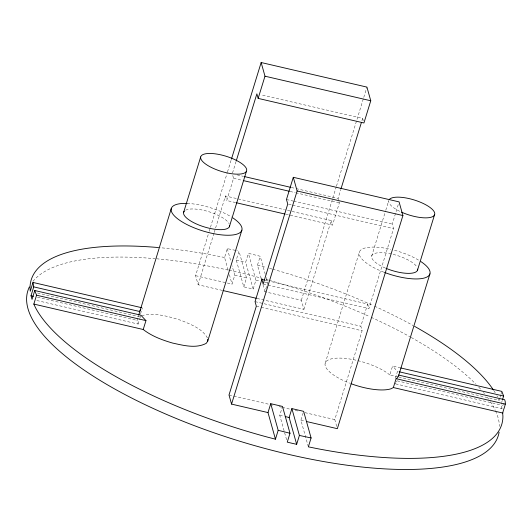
<?xml version="1.0" encoding="UTF-8"?>
<svg xmlns="http://www.w3.org/2000/svg" width="532" height="532" viewBox="0 0 532 532"><rect width="100%" height="100%" fill="white"/><g stroke="black" fill="none" stroke-linecap="round" stroke-linejoin="round"><path stroke-width="0.4" stroke-dasharray="2.66 2" d="M36.848 300.52L138.101 324.048L136.97 320.749L138.466 315.968M140.568 313.787L142.39 307.862M138.101 324.048L139.69 318.868M139.916 318.129L140.827 315.17M222.363 290.399L198.137 284.766L195.583 275.662L208.99 232.085M209.236 231.287L210.213 228.122M210.453 227.33L227.27 172.661M227.516 171.863L231.174 159.979M198.137 284.766L213.99 233.229M214.236 232.437L225.455 195.962L284.407 209.661M232.531 172.973L235.942 161.894M235.616 202.579L226.732 200.517L233.561 178.313L232.497 174.523M228.075 270.03L224.564 257.501L227.297 248.624L235.962 250.472M265.249 274.279L260.208 256.271L248.397 253.338L255.912 280.165L253.179 289.042L243.776 286.854L236.261 260.028L238.994 251.151L236.72 250.645M195.583 275.662L232.018 284.128L234.752 275.243L232.125 265.847M253.179 289.042L245.664 262.216L248.397 253.338M243.776 286.854L246.509 277.977L238.994 251.151M261.205 278.462L257.475 265.149L260.208 256.271M257.082 298.465L303.918 309.351L301.365 300.241L264.929 291.775L267.663 282.891L266.126 277.411M301.365 300.241L332.567 198.822M332.813 198.03L336.224 186.938M336.47 186.147L363.522 98.194M363.768 97.403L366.934 87.102M303.918 309.351L331.237 220.541L285.212 209.847M285.677 214.216L332.513 225.096L339.343 202.898L338.066 198.343L340.746 189.638M361.926 120.791L362.658 118.417L260.913 94.776M286.595 439.764L279.746 415.306L282.027 407.904M308.361 446.84L300.906 420.22L303.18 412.819M325.205 363.163L359.353 252.155A36.914 12.203 17.1 0 1 390.814 249.348M371.649 256.185L385.547 210.991M385.793 210.2L388.719 200.684A23.993 7.933 17.1 0 0 400.796 211.816M336.703 426.405L334.788 419.575L362.106 330.771L360.836 326.216L367.665 304.011L270.761 281.495M268.002 285.112L368.935 308.567L393.527 228.64L392.25 224.085L398.348 204.261M397.923 376.822L389.83 374.947L392.563 366.063L399.845 367.752M395.429 378.059L397.477 371.396L392.563 366.063M503.511 403.409L501.915 408.589L395.768 383.924L396.679 380.959M398.734 377.008L499.096 400.264L499.781 398.049M500.007 397.304L500.692 395.083M500.918 394.345L501.829 391.386M501.915 408.589L500.898 404.945L501.583 402.724M501.809 401.986L502.261 400.503M141.658 315.662C154.945 312.291 168.87 316.507 181.498 320.503C190.935 324.553 202.26 328.51 207.433 338.013M224.564 257.501L216.517 255.865A246.117 81.343 17.1 0 0 158.403 247.553M236.261 260.028L245.664 262.216M237.132 174.888L243.59 176.391M291.237 187.457L295.273 188.395M296.078 188.587L338.066 198.343M233.561 178.313L242.446 180.381M290.086 191.453L294.934 192.577M295.739 192.764L339.343 202.898M286.469 199.507L292.933 201.01M293.737 201.196L392.25 224.085M288.55 204.248L291.782 205M292.593 205.186L393.527 228.64M265.109 280.184L269.957 281.308M234.752 275.243L246.509 277.977M255.912 280.165L259.829 281.069M264.53 282.166L267.663 282.891M263.16 283.988L267.197 284.926M255.054 301.637L360.836 326.216M256.324 306.186L260.367 307.13M261.172 307.316L362.106 330.771M37.499 293.006L139.657 316.746M37.44 297.248L137.103 320.41M397.158 380.839L500.898 404.945M229.006 394.997L233.043 395.934M233.854 396.121L269.378 404.38M270.19 404.566L272.61 405.125M279.074 406.628L281.495 407.193M282.299 407.379L290.379 409.254M295.22 410.378L298.452 411.13M304.909 412.633L334.788 419.575M279.746 415.306L283.662 416.21M300.906 420.22L304.863 421.138M257.475 265.149L265.661 267.283M389.83 374.947L386.764 372.619A36.914 12.203 17.1 0 0 330.678 359.053A36.914 12.203 17.1 0 0 349.644 383.173M498.491 398.947L499.096 400.264M362.658 118.417L363.296 120.691M367.665 304.011L368.935 308.567M331.237 220.541L332.513 225.096M262.954 284.726L264.929 291.775M225.455 195.962L226.732 200.517M227.297 248.624L230.808 261.152M229.392 274.731L232.018 284.128M395.755 382.781L395.768 383.924M187.164 203.423A36.914 12.203 17.1 0 1 231.586 217.089M185.635 210.187A23.993 7.933 17.1 0 1 209.262 211.842A23.993 7.933 17.1 0 1 229.192 223.826M383.798 272.165A36.914 12.203 17.1 0 1 359.353 252.155M394.518 250.279A36.914 12.203 17.1 0 1 419.635 260.786M385.208 267.988A23.993 7.933 17.1 0 1 371.841 255.599A23.993 7.933 17.1 0 1 391.811 254.05M393.181 254.376A23.993 7.933 17.1 0 1 416.935 266.958M32.944 281.375A246.117 81.343 17.1 0 1 154.992 258.652M156.568 258.791A246.117 81.343 17.1 0 1 228.328 270.103M229.093 270.269A246.117 81.343 17.1 0 1 262.249 278.389M266.113 279.44A246.117 81.343 17.1 0 1 268.434 280.085M269.212 280.304A246.117 81.343 17.1 0 1 369.68 316.62M371.15 317.291A246.117 81.343 17.1 0 1 409.846 336.709M411.229 337.481A246.117 81.343 17.1 0 1 476.113 384.357M478.727 387.07A246.117 81.343 17.1 0 1 480.921 389.471M483.502 392.456A246.117 81.343 17.1 0 1 484.486 393.64M487.678 397.763A246.117 81.343 17.1 0 1 488.622 399.073M490.398 401.68A246.117 81.343 17.1 0 1 495.226 410.225M495.551 410.937A246.117 81.343 17.1 0 1 499.482 426.378M269.531 268.341A246.117 81.343 17.1 0 1 271.852 268.986M272.623 269.199A246.117 81.343 17.1 0 1 373.092 305.521M374.561 306.186A246.117 81.343 17.1 0 1 413.258 325.611M493.816 390.581A246.117 81.343 17.1 0 1 495.438 393.155M496.901 395.708A246.117 81.343 17.1 0 1 497.58 396.972"/><path stroke-width="0.8" d="M141.585 307.676L32.991 282.445L30.258 291.323L30.018 288.331A246.117 81.343 17.1 0 1 158.403 247.553M241.874 230.17L207.719 341.178L206.203 343.366C195.796 348.832 183.407 345.388 172.554 343.054C162.213 340.041 151.793 336.197 143.228 329.501L145.961 320.616L140.827 315.17L34.76 290.519L32.026 299.403L31.009 295.759L33.742 286.874L32.991 282.445M351.073 383.712A36.914 12.203 17.1 0 0 391.266 388.679L393.361 387.549L396.087 378.671L396.992 378.186L398.508 375.998L398.501 375.04L504.649 399.705C507.255 405.304 501.583 410.385 502.913 416.017A246.117 81.343 17.1 0 1 316.407 448.476L308.361 446.84L311.094 437.962L303.632 411.336L291.882 408.609L299.396 435.435L296.663 444.313L291.975 443.269L287.26 442.125L289.993 433.248L282.479 406.421L270.728 403.688L278.183 430.315L275.45 439.193L267.264 437.058A246.117 81.343 17.1 0 1 35.351 307.37L33.829 304.078L36.562 295.2L34.76 290.519M138.692 315.23L171.297 208.458M183.593 212.487L200.664 156.987M231.42 159.188L261.152 62.523L366.934 87.102L370.764 100.767L363.935 122.972L258.153 98.393L256.876 93.838L236.181 161.103M258.153 98.393L264.983 76.189L261.152 62.523M229.339 226.812L246.416 171.311A23.993 7.933 17.1 0 0 215.487 153.874A23.993 7.933 17.1 0 0 209.083 166.25A23.993 7.933 17.1 0 0 246.416 171.311M264.304 279.998L261.884 279.433L255.054 301.637L256.324 306.186L229.006 394.997L231.56 404.107L267.995 412.573L275.45 439.193M306.445 421.51L337.341 428.686L402.91 215.546L399.08 201.887L293.298 177.302L286.469 199.507L287.745 204.062L263.16 283.988L261.884 279.433M231.56 404.107L297.129 190.968L293.298 177.302M267.995 412.573L270.728 403.688M340.992 188.847L361.441 122.373M296.663 444.313L289.149 417.487L291.882 408.609M417.394 270.509L434.471 215.008M398.508 375.998L429.929 273.867M502.494 399.765L503.631 396.061L501.829 391.386L400.656 367.938M139.883 310.588L140.641 309.491M311.094 437.962L299.396 435.435M264.983 76.189L370.764 100.767M244.401 176.577L290.425 187.271M297.129 190.968L402.91 215.546M243.25 180.567L289.282 191.261M236.421 202.772L284.873 214.03M223.167 290.585L256.278 298.279M33.742 286.874L139.836 311.533M399.086 371.768L503.631 396.061M396.087 378.671L505.4 404.14M36.562 295.2L145.961 320.616M31.009 295.759L33.416 296.317M393.361 387.549L502.667 413.018M33.829 304.078L143.228 329.501M285.232 416.576L289.149 417.487M289.993 433.248L278.183 430.315M207.706 339.316L207.719 341.178M232.863 217.914A36.914 12.203 17.1 0 1 228.999 235.237A36.914 12.203 17.1 0 1 177.967 219.051A36.914 12.203 17.1 0 1 187.164 203.423M229.638 225.415A23.993 7.933 17.1 0 1 203.909 226.792A23.993 7.933 17.1 0 1 184.252 211.211M420.918 261.611A36.914 12.203 17.1 0 1 424.649 277.923A36.914 12.203 17.1 0 1 384.51 272.437M417.693 269.112A23.993 7.933 17.1 0 1 385.973 268.308M414.641 326.382A246.117 81.343 17.1 0 1 493.383 389.929M499.102 432.183A246.117 81.343 17.1 0 1 238.103 440.709A246.117 81.343 17.1 0 1 29.386 286.934M389.384 199.4A23.993 7.933 17.1 0 1 418.963 201.635A23.993 7.933 17.1 0 1 433.048 216.424A23.993 7.933 17.1 0 1 401.534 212.155"/></g></svg>
